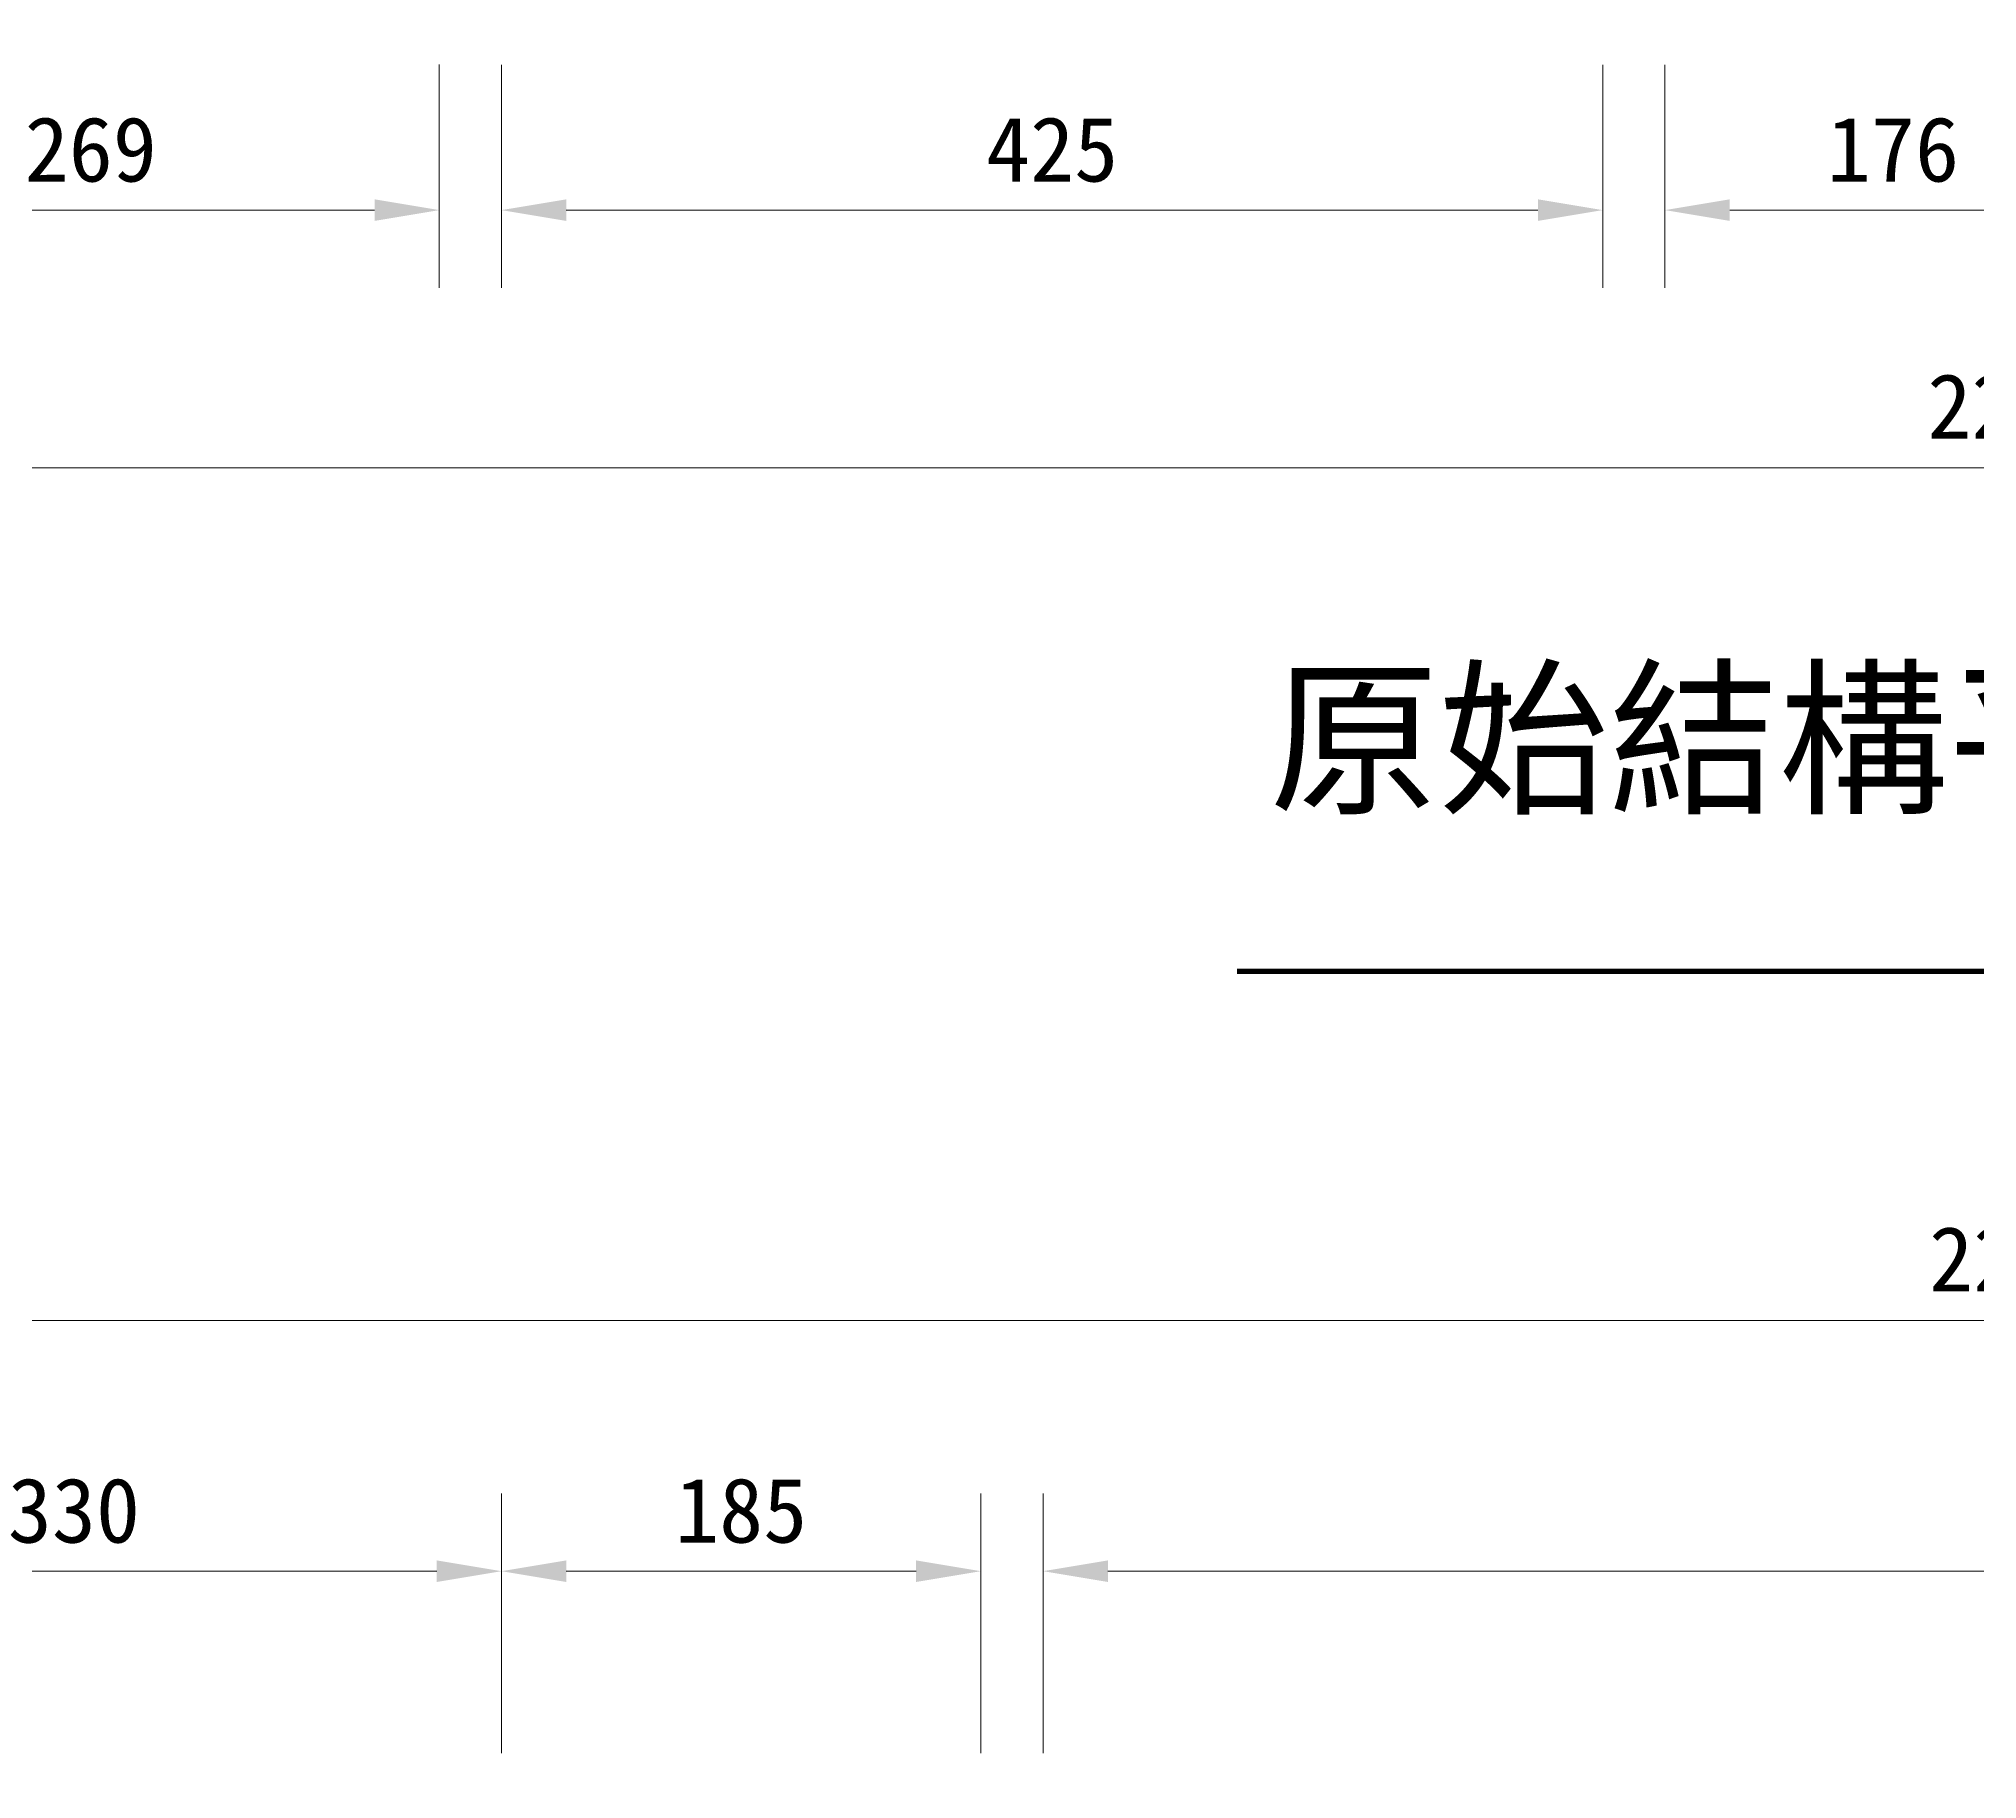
# Model space of a CAD drawing. Header units: centimetres. Extents: x 1966 to 8787, y 7398 to 12383.
# Drawn here: x 2677 to 3425, y 10038 to 10710 of the extents above; entities that cross this region are included whole.
import ezdxf

# ---------------------------------------------------------------- set-up
doc = ezdxf.new("R2010")
doc.units = ezdxf.units.CM
doc.header["$PDMODE"] = 35
doc.styles.get("Standard").update_dxf_attribs({"font": 'arial.ttf', "height": 10})
doc.styles.add('文2.5', font='kaiu.ttf', dxfattribs={"height": 2.5})
doc.dimstyles.new('DIM2.5', dxfattribs={"dimtxt": 2.5, "dimasz": 2.5, "dimexe": 3, "dimexo": 1, "dimgap": 1, "dimtad": 1, "dimdec": 1, "dimdsep": 46, "dimtxsty": '文2.5', "dimcen": 0, "dimadec": 0, "dimazin": 0, "dimtfac": 1, "dimtdec": 1, "dimtmove": 0, "dimatfit": 3, "dimfxl": 1, "dimlwd": 15, "dimlwe": 15, "dimarcsym": 0})

# ---------------------------------------------------------------- blocks, each defined once
blk = doc.blocks.new('*D9')
at = {"color": 0, "linetype": 'Continuous', "lineweight": 15, "transparency": 16777216}
for p, q in [((2562.97, 10699.99), (2562.97, 10613.84)), ((2831.97, 10699.99), (2831.97, 10613.84)), ((2587.97, 10643.84), (2806.97, 10643.84))]:
    blk.add_line(p, q, dxfattribs=at)
at = {"color": 0, "transparency": 16777216}
for points in [[(2587.97, 10648), (2587.97, 10639.67), (2562.97, 10643.84)], [(2806.97, 10648), (2806.97, 10639.67), (2831.97, 10643.84)]]:
    blk.add_solid(points, dxfattribs=at)
at = {"layer": 'DEFPOINTS', "color": 0, "transparency": 16777216}
for p in [(2562.97, 10709.99), (2831.97, 10709.99), (2831.97, 10643.84)]:
    blk.add_point(p, dxfattribs=at)
at = {"color": 0, "transparency": 16777216, "insert": (2697.47, 10667.16), "char_height": 25, "attachment_point": 5, "style": '文2.5'}
blk.add_mtext('269', dxfattribs=at)
blk = doc.blocks.new('*D10')
at = {"color": 0, "linetype": 'Continuous', "lineweight": 15, "transparency": 16777216}
for p, q in [((2855.97, 10699.93), (2855.97, 10613.84)), ((3280.97, 10699.93), (3280.97, 10613.84)), ((2880.97, 10643.84), (3255.97, 10643.84))]:
    blk.add_line(p, q, dxfattribs=at)
at = {"color": 0, "transparency": 16777216}
for points in [[(2880.97, 10648), (2880.97, 10639.67), (2855.97, 10643.84)], [(3255.97, 10648), (3255.97, 10639.67), (3280.97, 10643.84)]]:
    blk.add_solid(points, dxfattribs=at)
at = {"layer": 'DEFPOINTS', "color": 0, "transparency": 16777216}
for p in [(2855.97, 10709.93), (3280.97, 10709.93), (3280.97, 10643.84)]:
    blk.add_point(p, dxfattribs=at)
at = {"color": 0, "transparency": 16777216, "insert": (3068.47, 10667.16), "char_height": 25, "attachment_point": 5, "style": '文2.5'}
blk.add_mtext('425', dxfattribs=at)
blk = doc.blocks.new('*D11')
at = {"color": 0, "linetype": 'Continuous', "lineweight": 15, "transparency": 16777216}
for p, q in [((3304.97, 10699.93), (3304.97, 10613.84)), ((3480.97, 10699.99), (3480.97, 10613.84)), ((3329.97, 10643.84), (3455.97, 10643.84))]:
    blk.add_line(p, q, dxfattribs=at)
at = {"color": 0, "transparency": 16777216}
for points in [[(3329.97, 10648), (3329.97, 10639.67), (3304.97, 10643.84)], [(3455.97, 10648), (3455.97, 10639.67), (3480.97, 10643.84)]]:
    blk.add_solid(points, dxfattribs=at)
at = {"layer": 'DEFPOINTS', "color": 0, "transparency": 16777216}
for p in [(3304.97, 10709.93), (3480.97, 10709.99), (3480.97, 10643.84)]:
    blk.add_point(p, dxfattribs=at)
at = {"color": 0, "transparency": 16777216, "insert": (3392.97, 10667.16), "char_height": 25, "attachment_point": 5, "style": '文2.5'}
blk.add_mtext('176', dxfattribs=at)
blk = doc.blocks.new('*D16')
at = {"color": 0, "linetype": 'Continuous', "lineweight": 15, "transparency": 16777216}
for p, q in [((2322.97, 10699.99), (2322.97, 10514.34)), ((4592.9, 10699.93), (4592.9, 10514.34)), ((2347.97, 10544.34), (4567.9, 10544.34))]:
    blk.add_line(p, q, dxfattribs=at)
at = {"color": 0, "transparency": 16777216}
for points in [[(2347.97, 10548.5), (2347.97, 10540.17), (2322.97, 10544.34)], [(4567.9, 10548.5), (4567.9, 10540.17), (4592.9, 10544.34)]]:
    blk.add_solid(points, dxfattribs=at)
at = {"layer": 'DEFPOINTS', "color": 0, "transparency": 16777216}
for p in [(2322.97, 10709.99), (4592.9, 10709.93), (4592.9, 10544.34)]:
    blk.add_point(p, dxfattribs=at)
at = {"color": 0, "transparency": 16777216, "insert": (3457.26, 10567.96), "char_height": 25, "attachment_point": 5, "style": '文2.5'}
blk.add_mtext('2269.9', dxfattribs=at)
blk = doc.blocks.new('*D142')
at = {"color": 0, "linetype": 'Continuous', "lineweight": 15, "transparency": 16777216}
for p, q in [((2525.97, 10048.13), (2525.97, 10148.39)), ((2855.97, 10048.07), (2855.97, 10148.39)), ((2550.97, 10118.39), (2830.97, 10118.39))]:
    blk.add_line(p, q, dxfattribs=at)
at = {"color": 0, "transparency": 16777216}
for points in [[(2550.97, 10122.55), (2550.97, 10114.22), (2525.97, 10118.39)], [(2830.97, 10122.55), (2830.97, 10114.22), (2855.97, 10118.39)]]:
    blk.add_solid(points, dxfattribs=at)
at = {"layer": 'DEFPOINTS', "color": 0, "transparency": 16777216}
for p in [(2855.97, 10118.39), (2525.97, 10038.13), (2855.97, 10038.07)]:
    blk.add_point(p, dxfattribs=at)
at = {"color": 0, "transparency": 16777216, "insert": (2690.97, 10141.71), "char_height": 25, "attachment_point": 5, "style": '文2.5'}
blk.add_mtext('330', dxfattribs=at)
blk = doc.blocks.new('*D143')
at = {"color": 0, "linetype": 'Continuous', "lineweight": 15, "transparency": 16777216}
for p, q in [((2855.97, 10048.07), (2855.97, 10148.39)), ((3040.97, 10048.07), (3040.97, 10148.39)), ((2880.97, 10118.39), (3015.97, 10118.39))]:
    blk.add_line(p, q, dxfattribs=at)
at = {"color": 0, "transparency": 16777216}
for points in [[(2880.97, 10122.55), (2880.97, 10114.22), (2855.97, 10118.39)], [(3015.97, 10122.55), (3015.97, 10114.22), (3040.97, 10118.39)]]:
    blk.add_solid(points, dxfattribs=at)
at = {"layer": 'DEFPOINTS', "color": 0, "transparency": 16777216}
for p in [(3040.97, 10118.39), (2855.97, 10038.07), (3040.97, 10038.07)]:
    blk.add_point(p, dxfattribs=at)
at = {"color": 0, "transparency": 16777216, "insert": (2948.47, 10141.71), "char_height": 25, "attachment_point": 5, "style": '文2.5'}
blk.add_mtext('185', dxfattribs=at)
blk = doc.blocks.new('*D144')
at = {"color": 0, "linetype": 'Continuous', "lineweight": 15, "transparency": 16777216}
for p, q in [((3064.97, 10048.13), (3064.97, 10148.39)), ((3920.97, 10048.13), (3920.97, 10148.39)), ((3089.97, 10118.39), (3895.97, 10118.39))]:
    blk.add_line(p, q, dxfattribs=at)
at = {"color": 0, "transparency": 16777216}
for points in [[(3089.97, 10122.55), (3089.97, 10114.22), (3064.97, 10118.39)], [(3895.97, 10122.55), (3895.97, 10114.22), (3920.97, 10118.39)]]:
    blk.add_solid(points, dxfattribs=at)
at = {"layer": 'DEFPOINTS', "color": 0, "transparency": 16777216}
for p in [(3920.97, 10118.39), (3064.97, 10038.13), (3920.97, 10038.13)]:
    blk.add_point(p, dxfattribs=at)
at = {"color": 0, "transparency": 16777216, "insert": (3492.97, 10141.71), "char_height": 25, "attachment_point": 5, "style": '文2.5'}
blk.add_mtext('856', dxfattribs=at)
blk = doc.blocks.new('*D148')
at = {"color": 0, "linetype": 'Continuous', "lineweight": 15, "transparency": 16777216}
for p, q in [((2322.97, 10048.13), (2322.97, 10245.11)), ((4592.87, 10048.13), (4592.87, 10245.11)), ((2347.97, 10215.11), (4567.87, 10215.11))]:
    blk.add_line(p, q, dxfattribs=at)
at = {"color": 0, "transparency": 16777216}
for points in [[(2347.97, 10219.28), (2347.97, 10210.95), (2322.97, 10215.11)], [(4567.87, 10219.28), (4567.87, 10210.95), (4592.87, 10215.11)]]:
    blk.add_solid(points, dxfattribs=at)
at = {"layer": 'DEFPOINTS', "color": 0, "transparency": 16777216}
for p in [(4592.87, 10215.11), (2322.97, 10038.13), (4592.87, 10038.13)]:
    blk.add_point(p, dxfattribs=at)
at = {"color": 0, "transparency": 16777216, "insert": (3457.92, 10238.73), "char_height": 25, "attachment_point": 5, "style": '文2.5'}
blk.add_mtext('2269.9', dxfattribs=at)

msp = doc.modelspace()

# ---------------------------------------------------------------- linework, layer by layer
at = {"const_width": 2}
msp.add_lwpolyline([(3139.85, 10349.99), (3979.3, 10349.99)], dxfattribs=at)

# ---------------------------------------------------------------- texts
msp.add_text('原始結構平面圖     s:1/100', height=48).set_placement((3152.32, 10415.72))

# ---------------------------------------------------------------- dimensions: what is measured, and where the dimension line sits
dim = msp.add_linear_dim(base=(4592.9, 10544.34), p1=(2322.97, 10709.99), p2=(4592.9, 10709.93), dimstyle='DIM2.5')
dim.commit()
dim.dimension.update_dxf_attribs({"geometry": '*D16', "text_midpoint": (3457.26, 10544.34), "dimtype": 160})
for base, p1, p2, picture, middle in [((2831.97, 10643.84), (2562.97, 10709.99), (2831.97, 10709.99), '*D9', (2697.47, 10667.16)), ((3280.97, 10643.84), (2855.97, 10709.93), (3280.97, 10709.93), '*D10', (3068.47, 10667.16)), ((3480.97, 10643.84), (3304.97, 10709.93), (3480.97, 10709.99), '*D11', (3392.97, 10667.16)), ((4592.87, 10215.11), (2322.97, 10038.13), (4592.87, 10038.13), '*D148', (3457.92, 10238.73)), ((2855.97, 10118.39), (2525.97, 10038.13), (2855.97, 10038.07), '*D142', (2690.97, 10141.71)), ((3040.97, 10118.39), (2855.97, 10038.07), (3040.97, 10038.07), '*D143', (2948.47, 10141.71)), ((3920.97, 10118.39), (3064.97, 10038.13), (3920.97, 10038.13), '*D144', (3492.97, 10141.71))]:
    dim = msp.add_linear_dim(base=base, p1=p1, p2=p2, dimstyle='DIM2.5')
    dim.commit()
    dim.dimension.update_dxf_attribs({"geometry": picture, "text_midpoint": middle})

doc.saveas('drawing.dxf')
